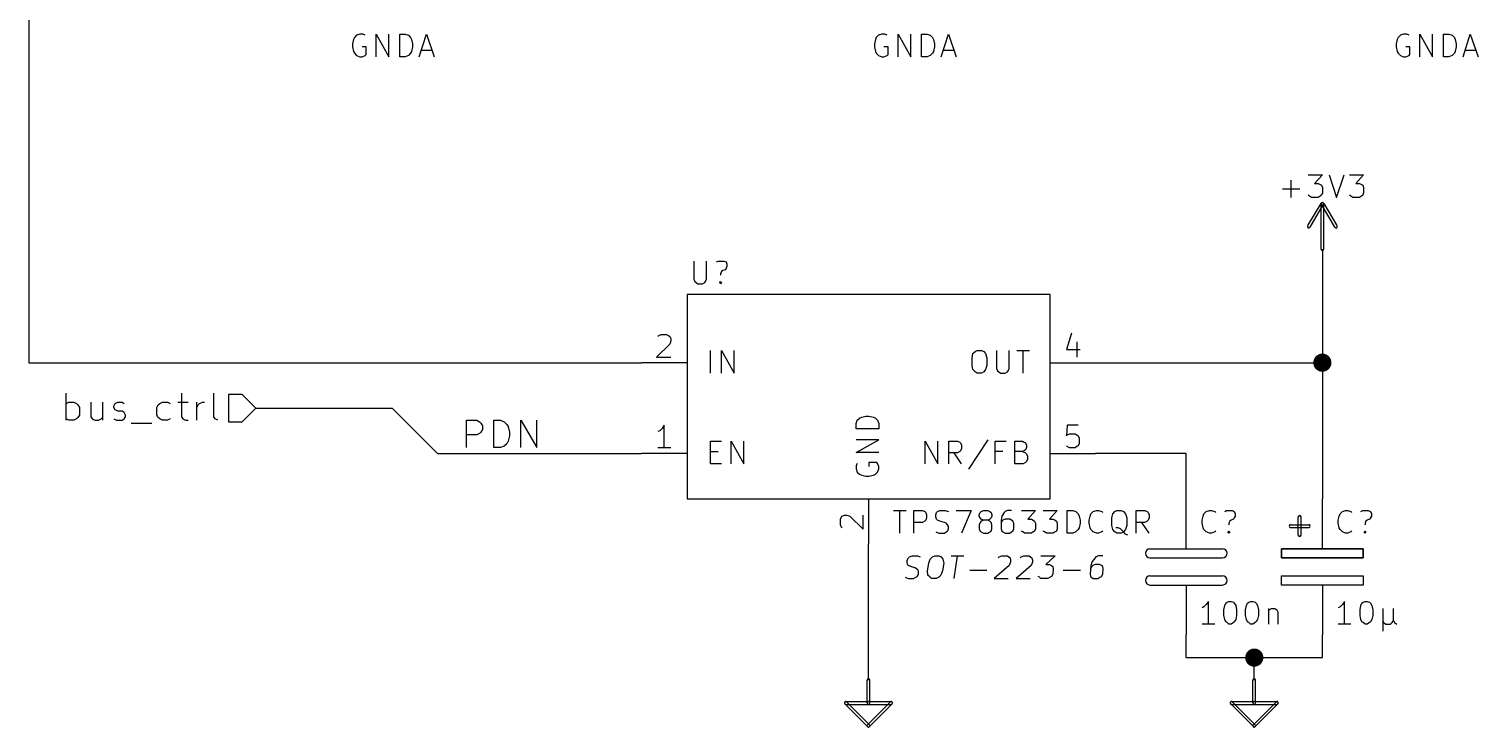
# Model space of a CAD drawing. Extents: x 10 to 287, y -200 to -10.
# Drawn here: x 59.7 to 140.8, y -114.4 to -75.3 of the extents above; entities that cross this region are included whole.
import ezdxf

# ---------------------------------------------------------------- set-up
doc = ezdxf.new("R2010")
doc.units = 0
doc.header["$MEASUREMENT"] = 0
doc.layers.add('BLACK', color=7, linetype='CONTINUOUS')
doc.layers.add('WHITE', color=7, linetype='CONTINUOUS')

msp = doc.modelspace()

# ---------------------------------------------------------------- linework, layer by layer
at = {"layer": 'Black'}
for p, q in [((59.69, -44.45), (59.69, -93.98)), ((77.851, -75.8952), (77.8002, -76.1238)), ((77.8002, -76.1238), (77.8002, -76.3016)), ((77.9018, -75.7682), (77.851, -75.8952)), ((78.0288, -75.6412), (77.9018, -75.7682)), ((78.2066, -75.5904), (78.0288, -75.6412)), ((78.3844, -75.5904), (78.2066, -75.5904)), ((78.5114, -75.6412), (78.3844, -75.5904)), ((79.121, -76.8604), (79.121, -75.5904)), ((79.121, -75.5904), (79.8322, -76.8604)), ((79.8322, -76.8604), (79.8322, -75.5904)), ((80.4418, -76.8604), (80.4418, -75.5904)), ((80.4418, -75.5904), (80.7466, -75.5904)), ((80.7466, -75.5904), (80.9244, -75.6412)), ((80.9244, -75.6412), (81.0514, -75.7682)), ((81.0514, -75.7682), (81.1022, -75.8952)), ((81.1022, -75.8952), (81.153, -76.1238)), ((81.153, -76.1238), (81.153, -76.3016)), ((81.534, -76.8604), (81.9404, -75.5904)), ((81.9404, -75.5904), (82.3722, -76.8604)), ((107.061, -75.8952), (107.01, -76.1238)), ((107.01, -76.1238), (107.01, -76.3016)), ((107.112, -75.7682), (107.061, -75.8952)), ((107.239, -75.6412), (107.112, -75.7682)), ((107.417, -75.5904), (107.239, -75.6412)), ((107.594, -75.5904), (107.417, -75.5904)), ((107.721, -75.6412), (107.594, -75.5904)), ((108.331, -76.8604), (108.331, -75.5904)), ((108.331, -75.5904), (109.042, -76.8604)), ((109.042, -76.8604), (109.042, -75.5904)), ((109.652, -76.8604), (109.652, -75.5904)), ((109.652, -75.5904), (109.957, -75.5904)), ((109.957, -75.5904), (110.134, -75.6412)), ((110.134, -75.6412), (110.261, -75.7682)), ((110.261, -75.7682), (110.312, -75.8952)), ((110.312, -75.8952), (110.363, -76.1238)), ((110.363, -76.1238), (110.363, -76.3016)), ((110.744, -76.8604), (111.15, -75.5904)), ((111.15, -75.5904), (111.582, -76.8604)), ((136.271, -75.8952), (136.22, -76.1238)), ((136.22, -76.1238), (136.22, -76.3016)), ((136.322, -75.7682), (136.271, -75.8952)), ((136.449, -75.6412), (136.322, -75.7682)), ((136.627, -75.5904), (136.449, -75.6412)), ((136.804, -75.5904), (136.627, -75.5904)), ((136.931, -75.6412), (136.804, -75.5904)), ((137.541, -76.8604), (137.541, -75.5904)), ((137.541, -75.5904), (138.252, -76.8604)), ((138.252, -76.8604), (138.252, -75.5904)), ((138.862, -76.8604), (138.862, -75.5904)), ((138.862, -75.5904), (139.167, -75.5904)), ((139.167, -75.5904), (139.344, -75.6412)), ((139.344, -75.6412), (139.471, -75.7682)), ((139.471, -75.7682), (139.522, -75.8952)), ((139.522, -75.8952), (139.573, -76.1238)), ((139.573, -76.1238), (139.573, -76.3016)), ((139.954, -76.8604), (140.36, -75.5904)), ((140.36, -75.5904), (140.792, -76.8604)), ((77.8002, -76.3016), (77.851, -76.5556)), ((77.851, -76.5556), (77.9018, -76.6572)), ((77.9018, -76.6572), (78.0288, -76.7842)), ((78.0288, -76.7842), (78.2066, -76.8604)), ((78.2066, -76.8604), (78.3336, -76.8604)), ((78.5622, -76.3016), (78.3336, -76.3016)), ((78.3336, -76.8604), (78.5114, -76.7842)), ((78.5114, -76.7842), (78.5622, -76.7334)), ((78.5622, -76.7334), (78.5622, -76.3016)), ((80.7466, -76.8604), (80.4418, -76.8604)), ((80.9244, -76.7842), (80.7466, -76.8604)), ((81.0514, -76.6572), (80.9244, -76.7842)), ((81.1022, -76.5556), (81.0514, -76.6572)), ((81.153, -76.3016), (81.1022, -76.5556)), ((81.661, -76.4794), (82.2452, -76.4794)), ((107.01, -76.3016), (107.061, -76.5556)), ((107.061, -76.5556), (107.112, -76.6572)), ((107.112, -76.6572), (107.239, -76.7842)), ((107.239, -76.7842), (107.417, -76.8604)), ((107.417, -76.8604), (107.544, -76.8604)), ((107.772, -76.3016), (107.544, -76.3016)), ((107.544, -76.8604), (107.721, -76.7842)), ((107.721, -76.7842), (107.772, -76.7334)), ((107.772, -76.7334), (107.772, -76.3016)), ((109.957, -76.8604), (109.652, -76.8604)), ((110.134, -76.7842), (109.957, -76.8604)), ((110.261, -76.6572), (110.134, -76.7842)), ((110.312, -76.5556), (110.261, -76.6572)), ((110.363, -76.3016), (110.312, -76.5556)), ((110.871, -76.4794), (111.455, -76.4794)), ((136.22, -76.3016), (136.271, -76.5556)), ((136.271, -76.5556), (136.322, -76.6572)), ((136.322, -76.6572), (136.449, -76.7842)), ((136.449, -76.7842), (136.627, -76.8604)), ((136.627, -76.8604), (136.754, -76.8604)), ((136.982, -76.3016), (136.754, -76.3016)), ((136.754, -76.8604), (136.931, -76.7842)), ((136.931, -76.7842), (136.982, -76.7334)), ((136.982, -76.7334), (136.982, -76.3016)), ((139.167, -76.8604), (138.862, -76.8604)), ((139.344, -76.7842), (139.167, -76.8604)), ((139.471, -76.6572), (139.344, -76.7842)), ((139.522, -76.5556), (139.471, -76.6572)), ((139.573, -76.3016), (139.522, -76.5556)), ((140.081, -76.4794), (140.665, -76.4794)), ((131.293, -83.4644), (132.08, -83.4644)), ((132.08, -83.4644), (131.648, -83.947)), ((132.461, -83.4644), (132.867, -84.7344)), ((132.867, -84.7344), (133.299, -83.4644)), ((133.604, -83.4644), (134.391, -83.4644)), ((134.391, -83.4644), (133.96, -83.947)), ((129.845, -84.2518), (130.81, -84.2518)), ((130.327, -84.7344), (130.327, -83.7692)), ((131.648, -83.947), (131.851, -83.947)), ((131.851, -83.947), (131.953, -83.9978)), ((131.953, -83.9978), (132.029, -84.0486)), ((132.029, -84.0486), (132.08, -84.1756)), ((132.08, -84.1756), (132.08, -84.4804)), ((133.96, -83.947), (134.163, -83.947)), ((134.163, -83.947), (134.264, -83.9978)), ((134.264, -83.9978), (134.341, -84.0486)), ((134.341, -84.0486), (134.391, -84.1756)), ((134.391, -84.1756), (134.391, -84.4804)), ((131.267, -86.3092), (132.004, -85.0646)), ((131.369, -84.6582), (131.293, -84.6074)), ((131.47, -84.7344), (131.369, -84.6582)), ((131.394, -86.3854), (132.131, -85.1408)), ((131.851, -84.7344), (131.47, -84.7344)), ((131.953, -84.6582), (131.851, -84.7344)), ((132.029, -84.6074), (131.953, -84.6582)), ((132.004, -87.63), (132.004, -85.09)), ((132.08, -84.4804), (132.029, -84.6074)), ((132.029, -85.1408), (132.766, -86.3854)), ((132.156, -85.0646), (132.893, -86.3092)), ((132.156, -87.63), (132.156, -85.09)), ((133.68, -84.6582), (133.604, -84.6074)), ((133.782, -84.7344), (133.68, -84.6582)), ((134.163, -84.7344), (133.782, -84.7344)), ((134.264, -84.6582), (134.163, -84.7344)), ((134.341, -84.6074), (134.264, -84.6582)), ((134.391, -84.4804), (134.341, -84.6074)), ((132.08, -87.63), (132.08, -101.6)), ((116.84, -90.17), (96.52, -90.17)), ((96.52, -90.17), (96.52, -101.6)), ((116.84, -101.6), (116.84, -90.17)), ((94.8944, -92.5068), (94.9452, -92.456)), ((94.9452, -92.456), (95.0722, -92.4052)), ((95.0722, -92.4052), (95.377, -92.4052)), ((95.377, -92.4052), (95.4786, -92.456)), ((95.4786, -92.456), (95.5548, -92.5068)), ((118.034, -92.329), (117.754, -93.2434)), ((95.5548, -92.9386), (94.8182, -93.6752)), ((95.5548, -92.5068), (95.6056, -92.6338)), ((95.6056, -92.7608), (95.5548, -92.9386)), ((95.6056, -92.6338), (95.6056, -92.7608)), ((117.754, -93.2434), (118.516, -93.2434)), ((118.339, -92.8116), (118.339, -93.6752)), ((59.69, -93.98), (93.98, -93.98)), ((96.52, -93.98), (93.98, -93.98)), ((94.8182, -93.6752), (95.6056, -93.6752)), ((116.84, -93.98), (119.38, -93.98)), ((119.38, -93.98), (132.08, -93.98)), ((61.7728, -97.2058), (61.7728, -95.6818)), ((68.2244, -95.6818), (68.2244, -97.0026)), ((70.0278, -97.0026), (70.0278, -95.6818)), ((61.7728, -96.266), (61.9252, -96.1898)), ((61.9252, -96.1898), (62.2046, -96.1898)), ((62.2046, -96.1898), (62.357, -96.266)), ((62.357, -96.266), (62.4332, -96.3422)), ((62.4332, -96.3422), (62.5094, -96.4946)), ((62.5094, -96.4946), (62.5094, -96.9264)), ((63.1444, -96.1898), (63.1444, -97.0026)), ((63.8048, -96.1898), (63.8048, -97.2058)), ((64.4398, -96.4184), (64.516, -96.266)), ((64.4398, -96.4946), (64.4398, -96.4184)), ((64.516, -96.6216), (64.4398, -96.4946)), ((64.516, -96.266), (64.6684, -96.1898)), ((64.6684, -96.1898), (64.897, -96.1898)), ((64.897, -96.1898), (65.024, -96.266)), ((66.8528, -96.4946), (66.929, -96.3422)), ((66.8528, -96.9264), (66.8528, -96.4946)), ((66.929, -96.3422), (67.0052, -96.266)), ((67.0052, -96.266), (67.1576, -96.1898)), ((67.1576, -96.1898), (67.437, -96.1898)), ((67.437, -96.1898), (67.5894, -96.266)), ((68.0212, -96.1898), (68.6054, -96.1898)), ((69.088, -97.2058), (69.088, -96.1898)), ((69.088, -96.4946), (69.1642, -96.3422)), ((69.1642, -96.3422), (69.2404, -96.266)), ((69.2404, -96.266), (69.3928, -96.1898)), ((69.3928, -96.1898), (69.5198, -96.1898)), ((71.628, -95.758), (70.866, -95.758)), ((70.866, -95.758), (70.866, -97.282)), ((72.39, -96.52), (71.628, -95.758)), ((61.9252, -97.2058), (61.7728, -97.1296)), ((62.2046, -97.2058), (61.9252, -97.2058)), ((62.357, -97.1296), (62.2046, -97.2058)), ((62.4332, -97.0534), (62.357, -97.1296)), ((62.5094, -96.9264), (62.4332, -97.0534)), ((63.1444, -97.0026), (63.2206, -97.1296)), ((63.2206, -97.1296), (63.373, -97.2058)), ((63.373, -97.2058), (63.5762, -97.2058)), ((63.5762, -97.2058), (63.7286, -97.1296)), ((63.7286, -97.1296), (63.8048, -97.0534)), ((64.4398, -97.1296), (64.5922, -97.2058)), ((64.6684, -96.6978), (64.516, -96.6216)), ((64.5922, -97.2058), (64.897, -97.2058)), ((64.897, -96.6978), (64.6684, -96.6978)), ((65.024, -96.774), (64.897, -96.6978)), ((64.897, -97.2058), (65.024, -97.1296)), ((65.1002, -96.9264), (65.024, -96.774)), ((65.024, -97.1296), (65.1002, -97.0026)), ((65.1002, -97.0026), (65.1002, -96.9264)), ((66.929, -97.0534), (66.8528, -96.9264)), ((67.0052, -97.1296), (66.929, -97.0534)), ((67.1576, -97.2058), (67.0052, -97.1296)), ((67.437, -97.2058), (67.1576, -97.2058)), ((67.5894, -97.1296), (67.437, -97.2058)), ((68.2244, -97.0026), (68.3006, -97.1296)), ((68.3006, -97.1296), (68.453, -97.2058)), ((68.453, -97.2058), (68.6054, -97.2058)), ((70.104, -97.1296), (70.0278, -97.0026)), ((70.2564, -97.2058), (70.104, -97.1296)), ((70.866, -97.282), (71.628, -97.282)), ((71.628, -97.282), (72.39, -96.52)), ((72.39, -96.52), (80.01, -96.52)), ((80.01, -96.52), (82.55, -99.06)), ((65.405, -97.3582), (66.5734, -97.3582)), ((94.996, -97.79), (94.8944, -97.8408)), ((95.123, -97.663), (94.996, -97.79)), ((95.25, -97.4852), (95.123, -97.663)), ((95.25, -98.7552), (95.25, -97.4852)), ((117.805, -97.4852), (117.754, -98.0694)), ((117.754, -98.0694), (117.805, -98.0186)), ((118.415, -97.4852), (117.805, -97.4852)), ((117.805, -98.0186), (117.932, -97.9678)), ((117.932, -97.9678), (118.237, -97.9678)), ((118.237, -97.9678), (118.339, -98.0186)), ((118.339, -98.0186), (118.415, -98.0694)), ((118.415, -98.0694), (118.466, -98.1964)), ((95.6056, -98.7552), (94.8944, -98.7552)), ((117.805, -98.679), (117.754, -98.6282)), ((117.932, -98.7552), (117.805, -98.679)), ((118.237, -98.7552), (117.932, -98.7552)), ((118.339, -98.679), (118.237, -98.7552)), ((118.415, -98.6282), (118.339, -98.679)), ((118.466, -98.5012), (118.415, -98.6282)), ((118.466, -98.1964), (118.466, -98.5012)), ((82.55, -99.06), (93.98, -99.06)), ((96.52, -99.06), (93.98, -99.06)), ((116.84, -99.06), (119.38, -99.06)), ((124.46, -99.06), (119.38, -99.06)), ((124.46, -101.6), (124.46, -99.06)), ((96.52, -101.6), (116.84, -101.6)), ((106.68, -101.6), (106.68, -104.14)), ((124.46, -104.394), (124.46, -101.6)), ((132.08, -104.394), (132.08, -101.6)), ((105.105, -102.743), (105.156, -102.641)), ((105.105, -103.048), (105.105, -102.743)), ((105.156, -102.641), (105.207, -102.565)), ((105.207, -102.565), (105.334, -102.514)), ((105.334, -102.514), (105.461, -102.514)), ((105.461, -102.514), (105.639, -102.565)), ((105.639, -102.565), (106.375, -103.302)), ((106.375, -103.302), (106.375, -102.514)), ((108.077, -102.26), (108.788, -102.26)), ((108.433, -103.53), (108.433, -102.26)), ((109.22, -103.53), (109.22, -102.26)), ((109.22, -102.26), (109.703, -102.26)), ((109.703, -102.921), (109.22, -102.921)), ((109.703, -102.26), (109.83, -102.311)), ((109.83, -102.845), (109.703, -102.921)), ((109.83, -102.311), (109.88, -102.362)), ((109.88, -102.794), (109.83, -102.845)), ((109.88, -102.362), (109.931, -102.489)), ((109.931, -102.667), (109.88, -102.794)), ((109.931, -102.489), (109.931, -102.667)), ((110.439, -102.489), (110.49, -102.362)), ((110.439, -102.616), (110.439, -102.489)), ((110.49, -102.743), (110.439, -102.616)), ((110.49, -102.362), (110.541, -102.311)), ((110.541, -102.794), (110.49, -102.743)), ((110.541, -102.311), (110.668, -102.26)), ((110.668, -102.845), (110.541, -102.794)), ((110.668, -102.26), (110.973, -102.26)), ((110.922, -102.921), (110.668, -102.845)), ((111.023, -102.972), (110.922, -102.921)), ((110.973, -102.26), (111.15, -102.311)), ((111.1, -103.048), (111.023, -102.972)), ((111.582, -102.26), (112.42, -102.26)), ((112.42, -102.26), (111.887, -103.53)), ((112.878, -102.489), (112.928, -102.362)), ((112.878, -102.565), (112.878, -102.489)), ((112.928, -102.667), (112.878, -102.565)), ((112.928, -102.921), (112.878, -103.048)), ((112.928, -102.362), (112.979, -102.311)), ((112.979, -102.743), (112.928, -102.667)), ((112.979, -102.845), (112.928, -102.921)), ((112.979, -102.311), (113.106, -102.26)), ((113.106, -102.794), (112.979, -102.743)), ((113.106, -102.794), (112.979, -102.845)), ((113.106, -102.26), (113.36, -102.26)), ((113.36, -102.794), (113.106, -102.794)), ((113.36, -102.26), (113.462, -102.311)), ((113.462, -102.743), (113.36, -102.794)), ((113.462, -102.845), (113.36, -102.794)), ((113.462, -102.311), (113.538, -102.362)), ((113.538, -102.667), (113.462, -102.743)), ((113.538, -102.921), (113.462, -102.845)), ((113.538, -102.362), (113.589, -102.489)), ((113.589, -102.565), (113.538, -102.667)), ((113.589, -103.048), (113.538, -102.921)), ((113.589, -102.489), (113.589, -102.565)), ((114.148, -102.565), (114.097, -102.794)), ((114.097, -102.794), (114.097, -103.276)), ((114.148, -102.845), (114.097, -102.972)), ((114.275, -102.362), (114.148, -102.565)), ((114.198, -102.794), (114.148, -102.845)), ((114.325, -102.743), (114.198, -102.794)), ((114.325, -102.311), (114.275, -102.362)), ((114.452, -102.26), (114.325, -102.311)), ((114.579, -102.743), (114.325, -102.743)), ((114.681, -102.26), (114.452, -102.26)), ((114.681, -102.794), (114.579, -102.743)), ((114.757, -102.845), (114.681, -102.794)), ((114.808, -102.972), (114.757, -102.845)), ((114.808, -103.276), (114.808, -102.972)), ((115.24, -102.26), (116.027, -102.26)), ((116.027, -102.26), (115.595, -102.743)), ((115.595, -102.743), (115.799, -102.743)), ((115.799, -102.743), (115.9, -102.794)), ((115.9, -102.794), (115.976, -102.845)), ((115.976, -102.845), (116.027, -102.972)), ((116.027, -102.972), (116.027, -103.276)), ((116.459, -102.26), (117.246, -102.26)), ((117.246, -102.26), (116.815, -102.743)), ((116.815, -102.743), (117.018, -102.743)), ((117.018, -102.743), (117.119, -102.794)), ((117.119, -102.794), (117.196, -102.845)), ((117.196, -102.845), (117.246, -102.972)), ((117.246, -102.972), (117.246, -103.276)), ((117.805, -103.53), (117.805, -102.26)), ((117.805, -102.26), (118.11, -102.26)), ((118.11, -102.26), (118.288, -102.311)), ((118.288, -102.311), (118.415, -102.438)), ((118.415, -102.438), (118.466, -102.565)), ((118.466, -102.565), (118.516, -102.794)), ((118.516, -102.972), (118.466, -103.226)), ((118.516, -102.794), (118.516, -102.972)), ((119.024, -102.794), (119.075, -102.565)), ((119.024, -102.972), (119.024, -102.794)), ((119.075, -103.226), (119.024, -102.972)), ((119.075, -102.565), (119.126, -102.438)), ((119.126, -102.438), (119.253, -102.311)), ((119.253, -102.311), (119.431, -102.26)), ((119.431, -102.26), (119.558, -102.26)), ((119.558, -102.26), (119.736, -102.311)), ((119.736, -102.311), (119.786, -102.362)), ((120.294, -102.667), (120.345, -102.438)), ((120.294, -103.099), (120.294, -102.667)), ((120.345, -102.438), (120.472, -102.311)), ((120.472, -102.311), (120.574, -102.26)), ((120.574, -102.26), (120.828, -102.26)), ((120.828, -102.26), (120.955, -102.311)), ((120.955, -102.311), (121.056, -102.438)), ((121.056, -102.438), (121.133, -102.667)), ((121.133, -102.667), (121.133, -103.099)), ((121.666, -103.53), (121.666, -102.26)), ((121.666, -102.26), (122.149, -102.26)), ((122.149, -102.921), (121.666, -102.921)), ((122.377, -103.53), (121.971, -102.921)), ((122.149, -102.26), (122.276, -102.311)), ((122.276, -102.845), (122.149, -102.921)), ((122.276, -102.311), (122.326, -102.362)), ((122.326, -102.794), (122.276, -102.845)), ((122.326, -102.362), (122.377, -102.489)), ((122.377, -102.667), (122.326, -102.794)), ((122.377, -102.489), (122.377, -102.667)), ((130.734, -103.632), (130.734, -102.616)), ((130.886, -103.632), (130.886, -102.616)), ((105.156, -103.175), (105.105, -103.048)), ((105.207, -103.226), (105.156, -103.175)), ((110.439, -103.454), (110.617, -103.53)), ((110.617, -103.53), (110.922, -103.53)), ((110.922, -103.53), (111.023, -103.454)), ((111.023, -103.454), (111.1, -103.403)), ((111.15, -103.149), (111.1, -103.048)), ((111.1, -103.403), (111.15, -103.276)), ((111.15, -103.276), (111.15, -103.149)), ((112.878, -103.048), (112.878, -103.276)), ((112.878, -103.276), (112.928, -103.403)), ((112.928, -103.403), (112.979, -103.454)), ((112.979, -103.454), (113.106, -103.53)), ((113.106, -103.53), (113.36, -103.53)), ((113.36, -103.53), (113.462, -103.454)), ((113.462, -103.454), (113.538, -103.403)), ((113.538, -103.403), (113.589, -103.276)), ((113.589, -103.276), (113.589, -103.048)), ((114.097, -103.276), (114.148, -103.403)), ((114.148, -103.403), (114.198, -103.454)), ((114.198, -103.454), (114.325, -103.53)), ((114.325, -103.53), (114.579, -103.53)), ((114.579, -103.53), (114.681, -103.454)), ((114.681, -103.454), (114.757, -103.403)), ((114.757, -103.403), (114.808, -103.276)), ((115.316, -103.454), (115.24, -103.403)), ((115.418, -103.53), (115.316, -103.454)), ((115.799, -103.53), (115.418, -103.53)), ((115.9, -103.454), (115.799, -103.53)), ((115.976, -103.403), (115.9, -103.454)), ((116.027, -103.276), (115.976, -103.403)), ((116.535, -103.454), (116.459, -103.403)), ((116.637, -103.53), (116.535, -103.454)), ((117.018, -103.53), (116.637, -103.53)), ((117.119, -103.454), (117.018, -103.53)), ((117.196, -103.403), (117.119, -103.454)), ((117.246, -103.276), (117.196, -103.403)), ((118.11, -103.53), (117.805, -103.53)), ((118.288, -103.454), (118.11, -103.53)), ((118.415, -103.327), (118.288, -103.454)), ((118.466, -103.226), (118.415, -103.327)), ((119.126, -103.327), (119.075, -103.226)), ((119.253, -103.454), (119.126, -103.327)), ((119.431, -103.53), (119.253, -103.454)), ((119.558, -103.53), (119.431, -103.53)), ((119.736, -103.454), (119.558, -103.53)), ((119.786, -103.403), (119.736, -103.454)), ((120.345, -103.327), (120.294, -103.099)), ((120.472, -103.454), (120.345, -103.327)), ((120.574, -103.53), (120.472, -103.454)), ((120.65, -103.226), (120.523, -103.226)), ((120.828, -103.53), (120.574, -103.53)), ((120.777, -103.276), (120.65, -103.226)), ((120.955, -103.454), (120.777, -103.276)), ((120.955, -103.454), (120.828, -103.53)), ((121.056, -103.327), (120.955, -103.454)), ((121.056, -103.581), (120.955, -103.454)), ((121.133, -103.099), (121.056, -103.327)), ((121.183, -103.632), (121.056, -103.581)), ((130.302, -103.048), (131.318, -103.048)), ((130.302, -103.2), (131.318, -103.2)), ((106.68, -111.76), (106.68, -104.14)), ((122.428, -104.394), (126.492, -104.394)), ((129.794, -104.902), (129.794, -104.394)), ((129.794, -104.394), (129.794, -104.902)), ((134.366, -104.394), (129.794, -104.394)), ((129.794, -104.394), (134.366, -104.394)), ((134.366, -104.394), (134.366, -104.902)), ((134.366, -104.902), (134.366, -104.394)), ((108.839, -105.029), (108.915, -104.902)), ((108.839, -105.156), (108.839, -105.029)), ((108.864, -105.283), (108.839, -105.156)), ((108.915, -105.334), (108.864, -105.283)), ((108.915, -104.902), (108.966, -104.851)), ((109.042, -105.385), (108.915, -105.334)), ((108.966, -104.851), (109.118, -104.8)), ((109.271, -105.461), (109.042, -105.385)), ((109.118, -104.8), (109.423, -104.8)), ((109.423, -104.8), (109.576, -104.851)), ((109.982, -105.639), (110.058, -105.207)), ((110.058, -105.207), (110.134, -104.978)), ((110.134, -104.978), (110.261, -104.851)), ((110.261, -104.851), (110.388, -104.8)), ((110.388, -104.8), (110.642, -104.8)), ((110.642, -104.8), (110.744, -104.851)), ((110.744, -104.851), (110.846, -104.978)), ((110.896, -105.207), (110.82, -105.639)), ((110.846, -104.978), (110.896, -105.207)), ((111.303, -104.8), (112.014, -104.8)), ((111.481, -106.07), (111.658, -104.8)), ((114.554, -105.334), (113.716, -106.07)), ((113.944, -104.902), (113.995, -104.851)), ((113.995, -104.851), (114.148, -104.8)), ((114.148, -104.8), (114.452, -104.8)), ((114.452, -104.8), (114.529, -104.851)), ((114.529, -104.851), (114.605, -104.902)), ((114.63, -105.156), (114.554, -105.334)), ((114.605, -104.902), (114.63, -105.029)), ((114.63, -105.029), (114.63, -105.156)), ((115.773, -105.334), (114.935, -106.07)), ((115.164, -104.902), (115.214, -104.851)), ((115.214, -104.851), (115.367, -104.8)), ((115.367, -104.8), (115.672, -104.8)), ((115.672, -104.8), (115.748, -104.851)), ((115.748, -104.851), (115.824, -104.902)), ((115.849, -105.156), (115.773, -105.334)), ((115.824, -104.902), (115.849, -105.029)), ((115.849, -105.029), (115.849, -105.156)), ((116.332, -104.8), (117.119, -104.8)), ((117.119, -104.8), (116.611, -105.283)), ((116.611, -105.283), (116.815, -105.283)), ((116.815, -105.283), (116.916, -105.334)), ((116.916, -105.334), (116.992, -105.385)), ((116.992, -105.385), (117.018, -105.512)), ((119.126, -105.334), (119.075, -105.816)), ((119.177, -105.385), (119.101, -105.512)), ((119.202, -105.105), (119.126, -105.334)), ((119.228, -105.334), (119.177, -105.385)), ((119.355, -104.902), (119.202, -105.105)), ((119.355, -105.283), (119.228, -105.334)), ((119.405, -104.851), (119.355, -104.902)), ((119.609, -105.283), (119.355, -105.283)), ((119.558, -104.8), (119.405, -104.851)), ((119.786, -104.8), (119.558, -104.8)), ((119.71, -105.334), (119.609, -105.283)), ((119.786, -105.385), (119.71, -105.334)), ((119.812, -105.512), (119.786, -105.385)), ((122.428, -104.902), (126.492, -104.902)), ((129.794, -104.902), (134.366, -104.902)), ((134.366, -104.902), (129.794, -104.902)), ((108.737, -105.994), (108.89, -106.07)), ((108.89, -106.07), (109.195, -106.07)), ((109.195, -106.07), (109.322, -105.994)), ((109.372, -105.512), (109.271, -105.461)), ((109.322, -105.994), (109.398, -105.943)), ((109.449, -105.588), (109.372, -105.512)), ((109.398, -105.943), (109.474, -105.816)), ((109.474, -105.689), (109.449, -105.588)), ((109.474, -105.816), (109.474, -105.689)), ((110.007, -105.867), (109.982, -105.639)), ((110.134, -105.994), (110.007, -105.867)), ((110.211, -106.07), (110.134, -105.994)), ((110.465, -106.07), (110.211, -106.07)), ((110.617, -105.994), (110.465, -106.07)), ((110.719, -105.867), (110.617, -105.994)), ((110.82, -105.639), (110.719, -105.867)), ((112.344, -105.588), (113.309, -105.588)), ((113.716, -106.07), (114.503, -106.07)), ((114.935, -106.07), (115.722, -106.07)), ((116.256, -105.994), (116.18, -105.943)), ((116.332, -106.07), (116.256, -105.994)), ((116.713, -106.07), (116.332, -106.07)), ((116.84, -105.994), (116.713, -106.07)), ((116.916, -105.943), (116.84, -105.994)), ((116.992, -105.816), (116.916, -105.943)), ((117.018, -105.512), (116.992, -105.816)), ((117.577, -105.588), (118.542, -105.588)), ((119.075, -105.816), (119.101, -105.943)), ((119.101, -105.943), (119.151, -105.994)), ((119.151, -105.994), (119.253, -106.07)), ((119.253, -106.07), (119.507, -106.07)), ((119.507, -106.07), (119.634, -105.994)), ((119.634, -105.994), (119.71, -105.943)), ((119.71, -105.943), (119.786, -105.816)), ((119.786, -105.816), (119.812, -105.512)), ((122.428, -105.918), (126.492, -105.918)), ((129.794, -106.426), (129.794, -105.918)), ((129.794, -105.918), (134.366, -105.918)), ((134.366, -105.918), (134.366, -106.426)), ((122.428, -106.426), (126.492, -106.426)), ((124.46, -106.426), (124.46, -109.22)), ((134.366, -106.426), (129.794, -106.426)), ((132.08, -106.426), (132.08, -109.22)), ((125.451, -107.645), (125.349, -107.696)), ((125.578, -107.518), (125.451, -107.645)), ((125.705, -107.34), (125.578, -107.518)), ((125.705, -108.61), (125.705, -107.34)), ((126.568, -107.823), (126.619, -107.569)), ((126.568, -108.128), (126.568, -107.823)), ((126.619, -107.569), (126.67, -107.442)), ((126.67, -107.442), (126.746, -107.391)), ((126.746, -107.391), (126.848, -107.34)), ((126.848, -107.34), (126.975, -107.34)), ((126.975, -107.34), (127.102, -107.391)), ((127.102, -107.391), (127.152, -107.442)), ((127.152, -107.442), (127.229, -107.569)), ((127.229, -107.569), (127.279, -107.823)), ((127.279, -107.823), (127.279, -108.128)), ((127.787, -107.823), (127.838, -107.569)), ((127.787, -108.128), (127.787, -107.823)), ((127.838, -107.569), (127.889, -107.442)), ((127.889, -107.442), (127.965, -107.391)), ((127.965, -107.391), (128.067, -107.34)), ((128.067, -107.34), (128.194, -107.34)), ((128.194, -107.34), (128.321, -107.391)), ((128.321, -107.391), (128.372, -107.442)), ((128.372, -107.442), (128.448, -107.569)), ((128.448, -107.569), (128.499, -107.823)), ((128.499, -107.823), (128.499, -108.128)), ((129.057, -107.747), (129.057, -108.61)), ((129.057, -107.874), (129.108, -107.823)), ((129.108, -107.823), (129.235, -107.747)), ((129.235, -107.747), (129.413, -107.747)), ((129.413, -107.747), (129.54, -107.823)), ((129.54, -107.823), (129.591, -107.925)), ((133.071, -107.645), (132.969, -107.696)), ((133.198, -107.518), (133.071, -107.645)), ((133.325, -107.34), (133.198, -107.518)), ((133.325, -108.61), (133.325, -107.34)), ((134.188, -107.823), (134.239, -107.569)), ((134.188, -108.128), (134.188, -107.823)), ((134.239, -107.569), (134.29, -107.442)), ((134.29, -107.442), (134.366, -107.391)), ((134.366, -107.391), (134.468, -107.34)), ((134.468, -107.34), (134.595, -107.34)), ((134.595, -107.34), (134.722, -107.391)), ((134.722, -107.391), (134.772, -107.442)), ((134.772, -107.442), (134.849, -107.569)), ((134.849, -107.569), (134.899, -107.823)), ((134.899, -107.823), (134.899, -108.128)), ((135.458, -107.747), (135.458, -109.017)), ((136.068, -108.407), (136.068, -107.747)), ((126.06, -108.61), (125.349, -108.61)), ((126.619, -108.356), (126.568, -108.128)), ((126.67, -108.483), (126.619, -108.356)), ((126.746, -108.534), (126.67, -108.483)), ((126.848, -108.61), (126.746, -108.534)), ((126.975, -108.61), (126.848, -108.61)), ((127.102, -108.534), (126.975, -108.61)), ((127.152, -108.483), (127.102, -108.534)), ((127.229, -108.356), (127.152, -108.483)), ((127.279, -108.128), (127.229, -108.356)), ((127.838, -108.356), (127.787, -108.128)), ((127.889, -108.483), (127.838, -108.356)), ((127.965, -108.534), (127.889, -108.483)), ((128.067, -108.61), (127.965, -108.534)), ((128.194, -108.61), (128.067, -108.61)), ((128.321, -108.534), (128.194, -108.61)), ((128.372, -108.483), (128.321, -108.534)), ((128.448, -108.356), (128.372, -108.483)), ((128.499, -108.128), (128.448, -108.356)), ((129.591, -107.925), (129.591, -108.61)), ((133.68, -108.61), (132.969, -108.61)), ((134.239, -108.356), (134.188, -108.128)), ((134.29, -108.483), (134.239, -108.356)), ((134.366, -108.534), (134.29, -108.483)), ((134.468, -108.61), (134.366, -108.534)), ((134.595, -108.61), (134.468, -108.61)), ((134.722, -108.534), (134.595, -108.61)), ((134.772, -108.483), (134.722, -108.534)), ((134.849, -108.356), (134.772, -108.483)), ((134.899, -108.128), (134.849, -108.356)), ((135.458, -108.407), (135.509, -108.534)), ((135.509, -108.534), (135.636, -108.61)), ((135.636, -108.61), (135.89, -108.61)), ((135.89, -108.61), (135.992, -108.534)), ((135.992, -108.534), (136.068, -108.407)), ((136.068, -108.407), (136.119, -108.534)), ((136.119, -108.534), (136.246, -108.61)), ((124.46, -110.49), (124.46, -109.22)), ((132.08, -110.49), (132.08, -109.22)), ((124.46, -110.49), (132.08, -110.49)), ((128.27, -111.76), (128.27, -110.49)), ((106.604, -113.03), (106.604, -111.76)), ((106.756, -113.03), (106.756, -111.76)), ((128.194, -113.03), (128.194, -111.76)), ((128.346, -113.03), (128.346, -111.76)), ((106.629, -114.351), (105.359, -113.081)), ((105.41, -112.954), (106.68, -112.954)), ((105.41, -113.106), (106.68, -113.106)), ((106.731, -114.249), (105.461, -112.979)), ((107.899, -112.979), (106.629, -114.249)), ((106.68, -112.954), (107.95, -112.954)), ((106.68, -113.106), (107.95, -113.106)), ((108.001, -113.081), (106.731, -114.351)), ((128.219, -114.351), (126.949, -113.081)), ((127, -112.954), (128.27, -112.954)), ((127, -113.106), (128.27, -113.106)), ((128.321, -114.249), (127.051, -112.979)), ((129.489, -112.979), (128.219, -114.249)), ((128.27, -112.954), (129.54, -112.954)), ((128.27, -113.106), (129.54, -113.106)), ((129.591, -113.081), (128.321, -114.351))]:
    msp.add_line(p, q, dxfattribs=at)
at = {"layer": 'Black', "const_width": 0.508}
for points in [[(131.826, -93.98, 1), (132.334, -93.98, 1)], [(128.016, -110.49, 1), (128.524, -110.49, 1)]]:
    msp.add_lwpolyline(points, format="xyb", close=True, dxfattribs=at)
at = {"layer": 'Black'}
for centre, radius, start, end in [((132.08, -85.09), 0.0762, 360, 540), ((132.08, -85.09), 0.0762, 30.9638, 210.964), ((132.08, -85.09), 0.0762, 329.036, 509.036), ((131.318, -86.36), 0.0762, 149.036, 329.036), ((132.842, -86.36), 0.0762, 210.964, 390.964), ((132.08, -87.63), 0.0762, 180, 360), ((130.81, -102.616), 0.0762, 360, 540), ((130.302, -103.124), 0.0762, 90, 270), ((130.81, -103.632), 0.0762, 180, 360), ((131.318, -103.124), 0.0762, 270, 450), ((122.428, -104.648), 0.254, 90, 270), ((126.492, -104.648), 0.254, 270, 450), ((122.428, -106.172), 0.254, 90, 270), ((126.492, -106.172), 0.254, 270, 450), ((106.68, -111.76), 0.0762, 360, 540), ((128.27, -111.76), 0.0762, 360, 540), ((105.41, -113.03), 0.0762, 405, 585), ((105.41, -113.03), 0.0762, 90, 270), ((106.68, -113.03), 0.0762, 90, 270), ((106.68, -113.03), 0.0762, 180, 360), ((106.68, -113.03), 0.0762, 270, 450), ((107.95, -113.03), 0.0762, 315, 495), ((107.95, -113.03), 0.0762, 270, 450), ((127, -113.03), 0.0762, 405, 585), ((127, -113.03), 0.0762, 90, 270), ((128.27, -113.03), 0.0762, 90, 270), ((128.27, -113.03), 0.0762, 180, 360), ((128.27, -113.03), 0.0762, 270, 450), ((129.54, -113.03), 0.0762, 315, 495), ((129.54, -113.03), 0.0762, 270, 450), ((106.68, -114.3), 0.0762, 495, 675), ((106.68, -114.3), 0.0762, 225, 405), ((128.27, -114.3), 0.0762, 495, 675), ((128.27, -114.3), 0.0762, 225, 405)]:
    msp.add_arc(centre, radius, start, end, dxfattribs=at)
at = {"layer": 'White'}
for p, q in [((96.901, -88.2904), (96.901, -89.3064)), ((97.6122, -89.3064), (97.6122, -88.2904)), ((98.171, -88.3412), (98.2726, -88.2904)), ((98.2726, -88.2904), (98.5774, -88.2904)), ((98.5774, -88.2904), (98.7044, -88.3412)), ((98.7044, -88.3412), (98.7552, -88.4682)), ((98.4504, -88.8746), (98.3996, -89.0016)), ((98.3996, -89.0016), (98.3996, -89.0778)), ((98.5266, -88.8238), (98.4504, -88.8746)), ((98.6536, -88.773), (98.5266, -88.8238)), ((98.7044, -88.6968), (98.6536, -88.773)), ((98.7552, -88.5952), (98.7044, -88.6968)), ((98.7552, -88.4682), (98.7552, -88.5952)), ((96.901, -89.3064), (96.9518, -89.4334)), ((96.9518, -89.4334), (97.028, -89.4842)), ((97.028, -89.4842), (97.1296, -89.5604)), ((97.1296, -89.5604), (97.3836, -89.5604)), ((97.3836, -89.5604), (97.5106, -89.4842)), ((97.5106, -89.4842), (97.5614, -89.4334)), ((97.5614, -89.4334), (97.6122, -89.3064)), ((98.3488, -89.4842), (98.3996, -89.4334)), ((98.3996, -89.5604), (98.3488, -89.4842)), ((98.3996, -89.4334), (98.4504, -89.4842)), ((98.3996, -89.4334), (98.3996, -89.5604)), ((98.4504, -89.4842), (98.3996, -89.5604)), ((97.8408, -94.5642), (97.8408, -93.2942)), ((98.4504, -94.5642), (98.4504, -93.2942)), ((98.4504, -93.2942), (99.1616, -94.5642)), ((99.1616, -94.5642), (99.1616, -93.2942)), ((112.471, -93.7006), (112.522, -93.472)), ((112.471, -94.1324), (112.471, -93.7006)), ((112.522, -93.472), (112.649, -93.345)), ((112.649, -93.345), (112.751, -93.2942)), ((112.751, -93.2942), (113.005, -93.2942)), ((113.005, -93.2942), (113.132, -93.345)), ((113.132, -93.345), (113.233, -93.472)), ((113.233, -93.472), (113.309, -93.7006)), ((113.309, -93.7006), (113.309, -94.1324)), ((113.843, -93.2942), (113.843, -94.3102)), ((114.554, -94.3102), (114.554, -93.2942)), ((114.986, -93.2942), (115.697, -93.2942)), ((115.341, -94.5642), (115.341, -93.2942)), ((112.522, -94.361), (112.471, -94.1324)), ((112.649, -94.488), (112.522, -94.361)), ((112.751, -94.5642), (112.649, -94.488)), ((113.005, -94.5642), (112.751, -94.5642)), ((113.132, -94.488), (113.005, -94.5642)), ((113.233, -94.361), (113.132, -94.488)), ((113.309, -94.1324), (113.233, -94.361)), ((113.843, -94.3102), (113.894, -94.4372)), ((113.894, -94.4372), (113.97, -94.488)), ((113.97, -94.488), (114.071, -94.5642)), ((114.071, -94.5642), (114.325, -94.5642)), ((114.325, -94.5642), (114.452, -94.488)), ((114.452, -94.488), (114.503, -94.4372)), ((114.503, -94.4372), (114.554, -94.3102)), ((84.1756, -98.7298), (84.1756, -97.2058)), ((84.1756, -97.2058), (84.7598, -97.2058)), ((84.7598, -97.2058), (84.9122, -97.282)), ((84.9122, -97.282), (84.9884, -97.3582)), ((85.6996, -98.7298), (85.6996, -97.2058)), ((85.6996, -97.2058), (86.0806, -97.2058)), ((86.0806, -97.2058), (86.2838, -97.282)), ((86.2838, -97.282), (86.4362, -97.4344)), ((87.2236, -98.7298), (87.2236, -97.2058)), ((87.2236, -97.2058), (88.1126, -98.7298)), ((88.1126, -98.7298), (88.1126, -97.2058)), ((105.994, -97.3836), (106.045, -97.2058)), ((106.045, -97.2058), (106.172, -97.0788)), ((106.172, -97.0788), (106.299, -97.028)), ((106.299, -97.028), (106.528, -96.9772)), ((106.528, -96.9772), (106.705, -96.9772)), ((106.705, -96.9772), (106.959, -97.028)), ((106.959, -97.028), (107.061, -97.0788)), ((107.061, -97.0788), (107.188, -97.2058)), ((107.188, -97.2058), (107.264, -97.3836)), ((84.7598, -98.0186), (84.1756, -98.0186)), ((84.9122, -97.9424), (84.7598, -98.0186)), ((84.9884, -97.8662), (84.9122, -97.9424)), ((84.9884, -97.3582), (85.0646, -97.5106)), ((85.0646, -97.7138), (84.9884, -97.8662)), ((85.0646, -97.5106), (85.0646, -97.7138)), ((86.4362, -97.4344), (86.5124, -97.5614)), ((86.5124, -97.5614), (86.5886, -97.8662)), ((86.5886, -98.0694), (86.5124, -98.3742)), ((86.5886, -97.8662), (86.5886, -98.0694)), ((105.994, -97.6884), (105.994, -97.3836)), ((107.264, -97.6884), (105.994, -97.6884)), ((107.264, -97.3836), (107.264, -97.6884)), ((86.0806, -98.7298), (85.6996, -98.7298)), ((86.2838, -98.6536), (86.0806, -98.7298)), ((86.4362, -98.5266), (86.2838, -98.6536)), ((86.5124, -98.3742), (86.4362, -98.5266)), ((97.8408, -99.6442), (97.8408, -98.3742)), ((97.8408, -98.3742), (98.4504, -98.3742)), ((98.9838, -99.6442), (98.9838, -98.3742)), ((98.9838, -98.3742), (99.695, -99.6442)), ((99.695, -99.6442), (99.695, -98.3742)), ((105.994, -99.0092), (107.264, -98.298)), ((107.264, -98.298), (105.994, -98.298)), ((109.855, -99.6442), (109.855, -98.3742)), ((109.855, -98.3742), (110.566, -99.6442)), ((110.566, -99.6442), (110.566, -98.3742)), ((111.176, -99.6442), (111.176, -98.3742)), ((111.176, -98.3742), (111.658, -98.3742)), ((111.658, -98.3742), (111.785, -98.425)), ((111.785, -98.425), (111.836, -98.4758)), ((111.836, -98.9076), (111.785, -98.9584)), ((111.836, -98.4758), (111.887, -98.6028)), ((111.887, -98.7806), (111.836, -98.9076)), ((111.887, -98.6028), (111.887, -98.7806)), ((113.36, -98.298), (112.268, -99.949)), ((113.767, -99.6442), (113.767, -98.3742)), ((113.767, -98.3742), (114.376, -98.3742)), ((114.859, -99.6442), (114.859, -98.3742)), ((114.859, -98.3742), (115.291, -98.3742)), ((115.291, -98.3742), (115.392, -98.425)), ((115.392, -98.9076), (115.291, -98.9584)), ((115.392, -98.425), (115.468, -98.4758)), ((115.468, -98.8568), (115.392, -98.9076)), ((115.468, -98.4758), (115.519, -98.6028)), ((115.519, -98.7298), (115.468, -98.8568)), ((115.519, -98.6028), (115.519, -98.7298)), ((97.8408, -98.9584), (98.2726, -98.9584)), ((98.4504, -99.6442), (97.8408, -99.6442)), ((107.264, -99.0092), (105.994, -99.0092)), ((106.045, -99.6188), (105.994, -99.7458)), ((105.994, -99.7458), (105.994, -99.9236)), ((107.137, -99.568), (106.705, -99.568)), ((106.705, -99.568), (106.705, -99.7966)), ((107.188, -99.6188), (107.137, -99.568)), ((107.264, -99.7966), (107.188, -99.6188)), ((111.658, -99.0346), (111.176, -99.0346)), ((111.887, -99.6442), (111.481, -99.0346)), ((111.785, -98.9584), (111.658, -99.0346)), ((114.198, -98.9584), (113.767, -98.9584)), ((115.291, -98.9584), (114.859, -98.9584)), ((115.341, -99.6442), (114.859, -99.6442)), ((115.291, -98.9584), (115.468, -99.0346)), ((115.468, -99.568), (115.341, -99.6442)), ((115.468, -99.0346), (115.519, -99.0854)), ((115.519, -99.5172), (115.468, -99.568)), ((115.519, -99.0854), (115.57, -99.2124)), ((115.57, -99.3902), (115.519, -99.5172)), ((115.57, -99.2124), (115.57, -99.3902)), ((105.994, -99.9236), (106.045, -100.101)), ((106.045, -100.101), (106.172, -100.228)), ((106.172, -100.228), (106.299, -100.279)), ((106.299, -100.279), (106.528, -100.33)), ((106.528, -100.33), (106.705, -100.33)), ((106.705, -100.33), (106.959, -100.279)), ((106.959, -100.279), (107.061, -100.228)), ((107.061, -100.228), (107.188, -100.101)), ((107.188, -100.101), (107.264, -99.9236)), ((107.264, -99.9236), (107.264, -99.7966)), ((125.349, -102.794), (125.4, -102.565)), ((125.349, -102.972), (125.349, -102.794)), ((125.4, -103.226), (125.349, -102.972)), ((125.4, -102.565), (125.451, -102.438)), ((125.451, -102.438), (125.578, -102.311)), ((125.578, -102.311), (125.755, -102.26)), ((125.755, -102.26), (125.882, -102.26)), ((125.882, -102.26), (126.06, -102.311)), ((126.06, -102.311), (126.111, -102.362)), ((126.619, -102.311), (126.721, -102.26)), ((126.721, -102.26), (127.025, -102.26)), ((126.898, -102.845), (126.848, -102.972)), ((126.848, -102.972), (126.848, -103.048)), ((126.975, -102.794), (126.898, -102.845)), ((127.102, -102.743), (126.975, -102.794)), ((127.025, -102.26), (127.152, -102.311)), ((127.152, -102.667), (127.102, -102.743)), ((127.152, -102.311), (127.203, -102.438)), ((127.203, -102.565), (127.152, -102.667)), ((127.203, -102.438), (127.203, -102.565)), ((132.969, -102.794), (133.02, -102.565)), ((132.969, -102.972), (132.969, -102.794)), ((133.02, -103.226), (132.969, -102.972)), ((133.02, -102.565), (133.071, -102.438)), ((133.071, -102.438), (133.198, -102.311)), ((133.198, -102.311), (133.375, -102.26)), ((133.375, -102.26), (133.502, -102.26)), ((133.502, -102.26), (133.68, -102.311)), ((133.68, -102.311), (133.731, -102.362)), ((134.239, -102.311), (134.341, -102.26)), ((134.341, -102.26), (134.645, -102.26)), ((134.518, -102.845), (134.468, -102.972)), ((134.468, -102.972), (134.468, -103.048)), ((134.595, -102.794), (134.518, -102.845)), ((134.722, -102.743), (134.595, -102.794)), ((134.645, -102.26), (134.772, -102.311)), ((134.772, -102.667), (134.722, -102.743)), ((134.772, -102.311), (134.823, -102.438)), ((134.823, -102.565), (134.772, -102.667)), ((134.823, -102.438), (134.823, -102.565)), ((125.451, -103.327), (125.4, -103.226)), ((125.578, -103.454), (125.451, -103.327)), ((125.755, -103.53), (125.578, -103.454)), ((125.882, -103.53), (125.755, -103.53)), ((126.06, -103.454), (125.882, -103.53)), ((126.111, -103.403), (126.06, -103.454)), ((126.797, -103.454), (126.848, -103.403)), ((126.848, -103.53), (126.797, -103.454)), ((126.848, -103.403), (126.898, -103.454)), ((126.848, -103.403), (126.848, -103.53)), ((126.898, -103.454), (126.848, -103.53)), ((133.071, -103.327), (133.02, -103.226)), ((133.198, -103.454), (133.071, -103.327)), ((133.375, -103.53), (133.198, -103.454)), ((133.502, -103.53), (133.375, -103.53)), ((133.68, -103.454), (133.502, -103.53)), ((133.731, -103.403), (133.68, -103.454)), ((134.417, -103.454), (134.468, -103.403)), ((134.468, -103.53), (134.417, -103.454)), ((134.468, -103.403), (134.518, -103.454)), ((134.468, -103.403), (134.468, -103.53)), ((134.518, -103.454), (134.468, -103.53))]:
    msp.add_line(p, q, dxfattribs=at)

doc.saveas('drawing.dxf')
